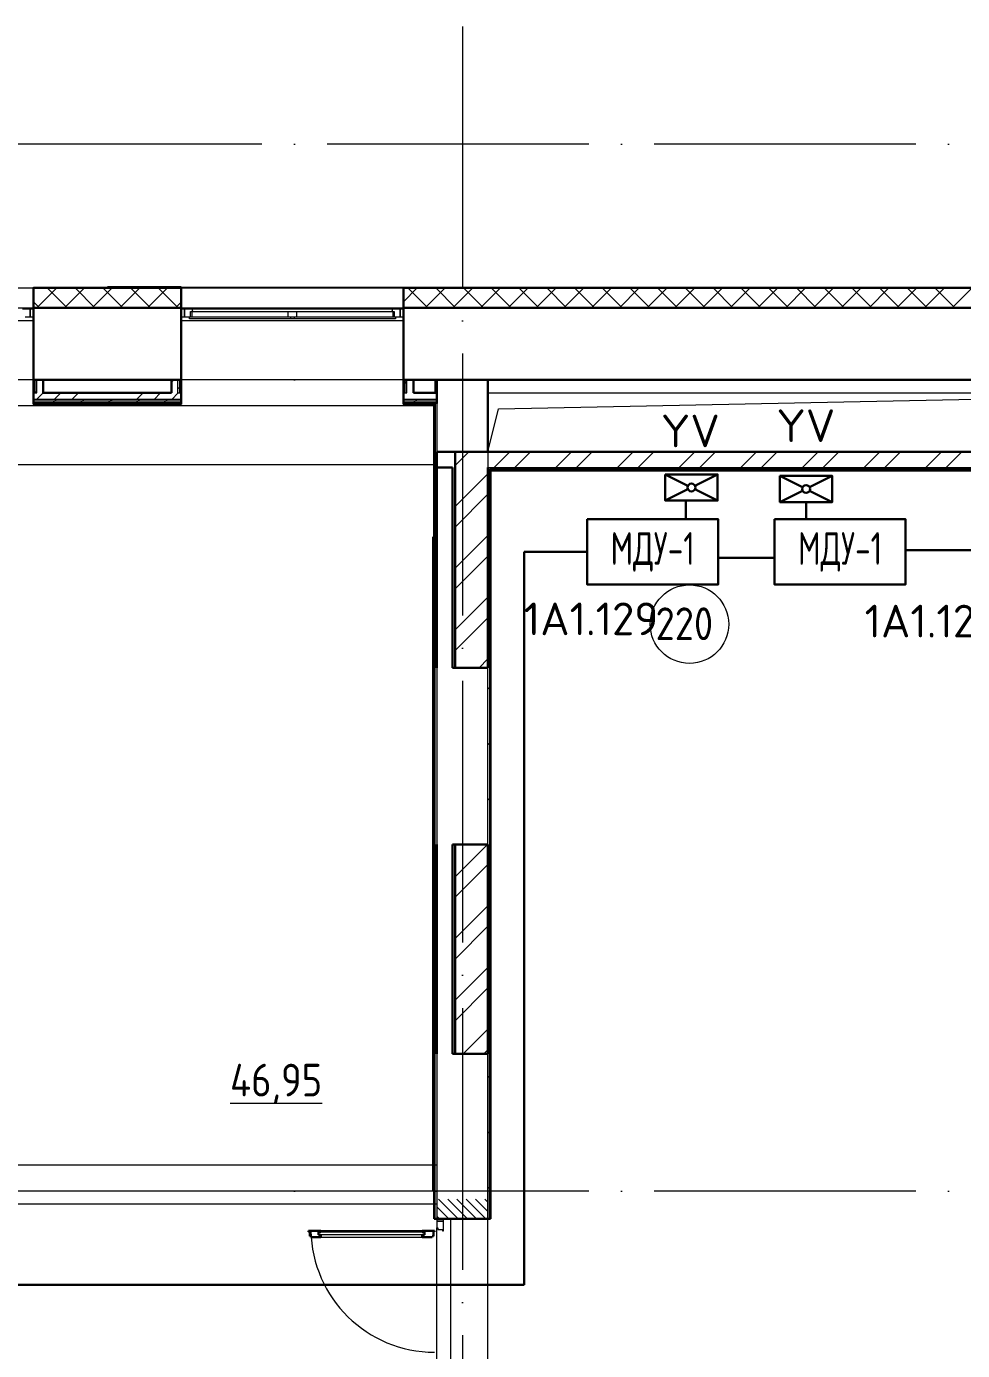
# Model space of a CAD drawing. Header units: millimetres. Extents: x -1073752 to 1436911, y -1379358 to 94781.
# Drawn here: x -1000037 to -992879, y -1018973 to -1008856 of the extents above; entities that cross this region are included whole.
import ezdxf
from ezdxf.enums import TextEntityAlignment as Align

# ---------------------------------------------------------------- set-up
doc = ezdxf.new("R2010")
doc.units = ezdxf.units.MM
doc.set_wipeout_variables(frame=1)
for name, pattern in [('ADSK_Линия сетки', [25, 20, -2.5, 0, -2.5]), ('ADSK_Сверху', [450, 300, -150]), ('ADSK_Штриховая_ш2 п1_5', [4.5, 3, -1.5])]:
    doc.linetypes.add(name, pattern=pattern)
for name, color, linetype, lineweight in [('_ Окна', 7, 'Continuous', 9), ('RC-Дымоудаление', 1, 'Continuous', 30), ('Двери', 252, 'Continuous', 9), ('лс', 5, 'Continuous', 30), ('Марки помещений', 7, 'Continuous', 20), ('Ограждение', 252, 'Continuous', 9), ('Окна', 7, 'Continuous', 9), ('Оси', 252, 'Continuous', 9), ('Перекрытие', 252, 'Continuous', 18), ('Стены внутренние', 7, 'Continuous', 18), ('Стены наружные', 7, 'Continuous', 18), ('Стены штриховка', 7, 'Continuous', 9)]:
    doc.layers.add(name, color=color, linetype=linetype, lineweight=lineweight)
doc.layers.add('RC-Позиционные_обозначения', color=7, linetype='Continuous')
doc.layers.add('RC-Таблицы', color=7, linetype='Continuous')
doc.layers.add('Двери открывание', color=7, linetype='Continuous', lineweight=9, true_color=0xc0c0c0)
doc.layers.add('Линии', color=7, linetype='Continuous', lineweight=9, true_color=0x00a600)
doc.styles.add('GOST Common_2', font='', dxfattribs={"width": 0.9, "height": 250})
doc.styles.add('ISOCPEUR', font='isocpeur.ttf', dxfattribs={"height": 250})
doc.styles.add('RubezhCAD', font='isocpeur.ttf')
doc.styles.get("Standard").update_dxf_attribs({"font": 'arial.ttf'})
doc.styles.get('GOST Common_2').set_extended_font_data('GOST type B')

# ---------------------------------------------------------------- blocks, each defined once
blk = doc.blocks.new('2 этаж')
at = {"layer": 'Двери', "lineweight": 18, "true_color": 0x636466}
h = blk.add_hatch(dxfattribs=at)
h.set_pattern_fill('FP_2', color=251, angle=90, style=0, pattern_type=2)
h.set_pattern_definition([(135, (162076.006, -11124.253), (-35.3553, -35.3553), [])])
h.paths.add_polyline_path([(162145, -11899), (162271, -11899), (162271, -11749), (161881, -11749), (161881, -11899)])
h.paths.add_polyline_path([(161881, -10249), (162271, -10249), (162271, -10099), (161881, -10099)])
at = {"color": 251, "lineweight": 18, "true_color": 0x636466}
for p, q in [((162271, -3939), (168276, -3939)), ((162353, -4061), (168276, -3939)), ((162271, -4389), (162353, -4061))]:
    blk.add_line(p, q, dxfattribs=at)
at = {"layer": '_ Окна', "color": 251, "lineweight": 18, "true_color": 0x636466}
for p, q in [((158771, -3299), (158712, -3299)), ((158771, -3357), (158771, -3299)), ((160010, -3299), (159951, -3299)), ((159951, -3299), (159951, -3357)), ((159997, -3357), (159997, -3316)), ((159997, -3316), (160009, -3316)), ((160015, -3316), (160010, -3299)), ((161542, -3299), (161537, -3316)), ((161601, -3299), (161542, -3299)), ((161543, -3316), (161555, -3316)), ((161555, -3316), (161555, -3357)), ((161601, -3357), (161601, -3299)), ((158733, -3357), (158771, -3357)), ((159951, -3357), (159989, -3357)), ((161563, -3357), (161601, -3357))]:
    blk.add_line(p, q, dxfattribs=at)
at = {"layer": '_ Окна', "color": 251, "true_color": 0x636466}
for p, q in [((158796, -3299), (158771, -3299)), ((158771, -3299), (158771, -3357)), ((159951, -3299), (159926, -3299)), ((159951, -3357), (159951, -3299)), ((161626, -3299), (161601, -3299)), ((161601, -3299), (161601, -3357)), ((158771, -3357), (158796, -3357)), ((159926, -3357), (159951, -3357)), ((161601, -3357), (161626, -3357))]:
    blk.add_line(p, q, dxfattribs=at)
at = {"layer": 'Двери', "color": 251, "linetype": 'ADSK_Штриховая_ш2 п1_5', "true_color": 0x636466}
for p, q in [((161881, -10099), (161881, -10249)), ((162271, -10249), (162271, -10099)), ((161881, -10249), (162271, -10249))]:
    blk.add_line(p, q, dxfattribs=at)
at = {"layer": 'Двери', "color": 251, "true_color": 0x636466}
for p, q in [((161931, -10249), (161881, -10249)), ((161881, -10249), (161881, -10269)), ((161881, -10269), (161931, -10269)), ((161931, -10269), (161881, -10269)), ((161881, -10269), (161881, -10318)), ((161881, -10318), (161889, -10318)), ((161889, -10318), (161889, -10332)), ((161931, -10269), (161931, -10249)), ((161931, -10341), (161931, -10269)), ((160975, -10350), (161787, -10350)), ((160975, -10371), (160975, -10350)), ((161787, -10371), (160975, -10371)), ((161769, -10341), (160993, -10341)), ((160993, -10391), (161769, -10391)), ((161787, -10350), (161787, -10371)), ((161889, -10332), (161923, -10332)), ((161923, -10332), (161923, -10341)), ((161923, -10341), (161931, -10341))]:
    blk.add_line(p, q, dxfattribs=at)
at = {"layer": 'Двери', "color": 251, "lineweight": 30, "true_color": 0x636466}
for p, q in [((160993, -10341), (160899, -10341)), ((160899, -10341), (160899, -10349)), ((160899, -10349), (160908, -10349)), ((160908, -10349), (160908, -10383)), ((160908, -10383), (160917, -10383)), ((160917, -10383), (160917, -10391)), ((160917, -10391), (160993, -10391)), ((160975, -10350), (160993, -10350)), ((160975, -10371), (160975, -10350)), ((160993, -10371), (160975, -10371)), ((160993, -10350), (160993, -10341)), ((160993, -10391), (160993, -10371)), ((161863, -10341), (161769, -10341)), ((161769, -10350), (161769, -10341)), ((161787, -10350), (161769, -10350)), ((161769, -10371), (161787, -10371)), ((161769, -10391), (161769, -10371)), ((161769, -10391), (161845, -10391)), ((161787, -10371), (161787, -10350)), ((161845, -10391), (161845, -10383)), ((161845, -10383), (161854, -10383)), ((161854, -10383), (161854, -10349)), ((161854, -10349), (161863, -10349)), ((161863, -10349), (161863, -10341))]:
    blk.add_line(p, q, dxfattribs=at)
at = {"layer": 'Двери открывание', "color": 251, "true_color": 0x636466}
blk.add_arc((161863, -10323), 946, 181.0903, 270, dxfattribs=at)
at = {"layer": 'Линии', "color": 251, "linetype": 'ADSK_Сверху', "ltscale": 100, "true_color": 0x636466}
for p, q in [((161881, -9839), (151051, -9839)), ((161881, -10139), (151061, -10139))]:
    blk.add_line(p, q, dxfattribs=at)
at = {"layer": 'Марки помещений', "color": 251, "true_color": 0x636466}
blk.add_circle((163812, -5706), 300, dxfattribs=at)
at = {"layer": 'Ограждение', "color": 251, "true_color": 0x636466}
for p, q in [((158796, -3389), (157096, -3389)), ((161626, -3389), (159926, -3389)), ((158796, -3839), (157096, -3839)), ((161626, -3839), (159926, -3839)), ((161866, -3839), (161866, -3939)), ((161861, -4039), (154256, -4039)), ((161861, -4039), (154256, -4039)), ((158796, -4039), (157096, -4039)), ((158796, -4024), (158796, -4039)), ((159926, -4039), (159926, -4024)), ((161626, -4039), (159926, -4039)), ((161626, -4024), (161626, -4039)), ((161861, -4489), (154256, -4489)), ((161856, -4489), (161856, -5039)), ((162291, -4529), (162296, -4534)), ((162296, -4534), (168076, -4534)), ((162296, -10239), (162296, -4534)), ((161856, -10039), (161856, -10239)), ((161861, -10239), (161856, -10239)), ((162296, -10239), (162291, -10239))]:
    blk.add_line(p, q, dxfattribs=at)
at = {"layer": 'Окна', "color": 251, "true_color": 0x636466}
for p, q in [((160009, -3316), (160741, -3316)), ((160009, -3357), (160009, -3316)), ((161542, -3299), (160010, -3299)), ((160741, -3316), (160811, -3316)), ((160741, -3316), (160741, -3357)), ((160811, -3316), (161543, -3316)), ((160811, -3357), (160811, -3316)), ((161543, -3316), (161543, -3357)), ((159989, -3357), (160761, -3357)), ((159989, -3374), (159989, -3357)), ((160761, -3374), (159989, -3374)), ((160761, -3357), (160791, -3357)), ((160761, -3357), (160761, -3374)), ((160791, -3374), (160761, -3374)), ((160791, -3357), (161563, -3357)), ((160791, -3374), (160791, -3357)), ((161563, -3374), (160791, -3374)), ((161563, -3357), (161563, -3374))]:
    blk.add_line(p, q, dxfattribs=at)
at = {"layer": 'Оси', "color": 251, "linetype": 'ADSK_Линия сетки', "ltscale": 100, "true_color": 0x636466}
for p, q in [((162076, -1139), (162076, -32265)), ((170543, -2039), (93566, -2039)), ((170543, -3839), (93566, -3839)), ((170543, -10039), (93566, -10039))]:
    blk.add_line(p, q, dxfattribs=at)
at = {"layer": 'Перекрытие', "color": 251, "ltscale": 100, "true_color": 0x636466}
for p, q in [((162271, -3939), (168276, -3939)), ((161851, -10039), (156866, -10039)), ((161986, -10249), (161986, -11749))]:
    blk.add_line(p, q, dxfattribs=at)
at = {"layer": 'Стены внутренние', "color": 251, "true_color": 0x636466}
for p, q in [((157096, -3137), (158796, -3137)), ((159926, -3137), (161626, -3137)), ((157096, -3289), (158796, -3289)), ((159926, -3289), (161626, -3289)), ((161881, -4019), (161881, -4389)), ((161881, -6039), (161881, -7389)), ((162271, -7389), (162271, -6039)), ((161881, -8989), (161881, -10249)), ((162271, -11749), (162271, -8989)), ((161881, -11680), (161881, -10318))]:
    blk.add_line(p, q, dxfattribs=at)
at = {"layer": 'Стены внутренние', "color": 251, "lineweight": 30, "true_color": 0x636466}
for p, q in [((159926, -3137), (158796, -3137)), ((158796, -3137), (158796, -3289)), ((159926, -3289), (159926, -3137)), ((168978, -3137), (161626, -3137)), ((161626, -3137), (161626, -3289)), ((159926, -3289), (158796, -3289)), ((158796, -3289), (158796, -3839)), ((158796, -3289), (159926, -3289)), ((159926, -3839), (159926, -3289)), ((168826, -3289), (161626, -3289)), ((161626, -3289), (161626, -3839)), ((161626, -3289), (168826, -3289)), ((158871, -3839), (159851, -3839)), ((161701, -3839), (168276, -3839)), ((161881, -3839), (161881, -3939)), ((162271, -4389), (162271, -3839)), ((161881, -4014), (161881, -4014)), ((161881, -4389), (162021, -4389)), ((162001, -4509), (161881, -4509)), ((162001, -6039), (162001, -4509)), ((162271, -6039), (162001, -6039)), ((161881, -7389), (161881, -8989)), ((162001, -7389), (162271, -7389)), ((162001, -8989), (162001, -7389)), ((162271, -8989), (162001, -8989)), ((161881, -10249), (162271, -10249))]:
    blk.add_line(p, q, dxfattribs=at)
at = {"layer": 'Стены внутренние', "color": 251, "linetype": 'Continuous', "lineweight": 9, "true_color": 0x636466}
for p, q in [((158821, -3289), (158971, -3139)), ((158903, -3137), (158902, -3139)), ((159054, -3289), (158904, -3139)), ((158986, -3139), (158985, -3137)), ((159033, -3289), (159183, -3139)), ((159266, -3289), (159116, -3139)), ((159245, -3289), (159395, -3139)), ((159479, -3289), (159329, -3139)), ((159457, -3289), (159607, -3139)), ((159691, -3289), (159541, -3139)), ((159572, -3139), (159571, -3137)), ((159669, -3289), (159819, -3139)), ((159903, -3289), (159753, -3139)), ((159924, -3175), (159926, -3175)), ((161626, -3242), (161728, -3139)), ((161812, -3289), (161662, -3139)), ((161718, -3137), (161717, -3139)), ((161791, -3289), (161941, -3139)), ((162024, -3289), (161874, -3139)), ((161953, -3137), (161952, -3139)), ((162003, -3289), (162153, -3139)), ((162236, -3289), (162086, -3139)), ((162215, -3289), (162365, -3139)), ((162448, -3289), (162298, -3139)), ((162388, -3139), (162387, -3137)), ((162427, -3289), (162577, -3139)), ((162661, -3289), (162511, -3139)), ((162639, -3289), (162789, -3139)), ((162873, -3289), (162723, -3139)), ((162851, -3289), (163001, -3139)), ((163085, -3289), (162935, -3139)), ((163063, -3289), (163213, -3139)), ((163297, -3289), (163147, -3139)), ((163276, -3289), (163426, -3139)), ((163509, -3289), (163359, -3139)), ((163361, -3137), (163360, -3139)), ((163444, -3139), (163443, -3137)), ((163488, -3289), (163638, -3139)), ((163721, -3289), (163571, -3139)), ((163700, -3289), (163850, -3139)), ((163933, -3289), (163783, -3139)), ((163912, -3289), (164062, -3139)), ((164145, -3289), (163995, -3139)), ((164124, -3289), (164274, -3139)), ((164358, -3289), (164208, -3139)), ((164265, -3139), (164264, -3137)), ((164336, -3289), (164486, -3139)), ((164570, -3289), (164420, -3139)), ((164548, -3289), (164698, -3139)), ((164782, -3289), (164632, -3139)), ((164760, -3289), (164910, -3139)), ((164769, -3137), (164768, -3139)), ((164994, -3289), (164844, -3139)), ((164852, -3139), (164851, -3137)), ((164973, -3289), (165123, -3139)), ((165206, -3289), (165056, -3139)), ((165185, -3289), (165335, -3139)), ((165418, -3289), (165268, -3139)), ((165397, -3289), (165547, -3139)), ((165630, -3289), (165480, -3139)), ((165609, -3289), (165759, -3139)), ((165842, -3289), (165692, -3139)), ((165821, -3289), (165971, -3139)), ((158842, -3289), (158796, -3243)), ((159881, -3289), (159926, -3245))]:
    blk.add_line(p, q, dxfattribs=at)
at = {"layer": 'Стены наружные', "color": 251, "true_color": 0x636466}
for p, q in [((158796, -3132), (159361, -3132)), ((158796, -3137), (158796, -3132)), ((159926, -3132), (162191, -3132)), ((161626, -3132), (161626, -3137)), ((162191, -3137), (162191, -3132)), ((161874, -3839), (161874, -3854)), ((161874, -3854), (161866, -3854)), ((162271, -8989), (162271, -10249))]:
    blk.add_line(p, q, dxfattribs=at)
at = {"layer": 'Стены наружные', "color": 251, "lineweight": 30, "true_color": 0x636466}
for p, q in [((159926, -3132), (159361, -3132)), ((159361, -3132), (159361, -3137)), ((159926, -3137), (159926, -3132)), ((158796, -3839), (158796, -4014)), ((158871, -3839), (158796, -3839)), ((158871, -3939), (158871, -3839)), ((159851, -3839), (159851, -3939)), ((159926, -3839), (159851, -3839)), ((159926, -4014), (159926, -3839)), ((161626, -3839), (161626, -4014)), ((161701, -3839), (161626, -3839)), ((161701, -3939), (161701, -3839)), ((159851, -3939), (158871, -3939)), ((161881, -3939), (161701, -3939)), ((161881, -4014), (161881, -3939)), ((158796, -4014), (158796, -4024)), ((158796, -4024), (159926, -4024)), ((159926, -4024), (159926, -4014)), ((161626, -4014), (161626, -4024)), ((161626, -4024), (161861, -4024)), ((161861, -4024), (161861, -5039)), ((161866, -4019), (161866, -5039)), ((161881, -4019), (161881, -4014)), ((161881, -6039), (161881, -4389)), ((162021, -4389), (162021, -6039)), ((168261, -4389), (162021, -4389)), ((162271, -6039), (162271, -4509)), ((168096, -4524), (162286, -4524)), ((162291, -10249), (162291, -4529)), ((162291, -4529), (168091, -4529)), ((161851, -5039), (161851, -10039)), ((161861, -5039), (161851, -5039)), ((162021, -7389), (162021, -8989)), ((162271, -8989), (162271, -7389)), ((161851, -10039), (161861, -10039)), ((161861, -10039), (161861, -10249)), ((161861, -10249), (161881, -10249)), ((162271, -10249), (162291, -10249))]:
    blk.add_line(p, q, dxfattribs=at)
at = {"layer": 'Стены наружные', "color": 251, "linetype": 'Continuous', "lineweight": 9, "true_color": 0x636466}
for p, q in [((159571, -3137), (159568, -3132)), ((159851, -3857), (159868, -3839)), ((158807, -3939), (158809, -3938)), ((158809, -3938), (158821, -3925)), ((158820, -3989), (158870, -3939)), ((158870, -3939), (158871, -3938)), ((158955, -3989), (159005, -3939)), ((159090, -3989), (159140, -3939)), ((159584, -3989), (159634, -3939)), ((159718, -3989), (159768, -3939)), ((159853, -3989), (159903, -3939)), ((159901, -3906), (159914, -3894)), ((159914, -3894), (159926, -3881)), ((161626, -3878), (161639, -3866)), ((161639, -3866), (161651, -3853)), ((158796, -4021), (158798, -4019)), ((158864, -4024), (158869, -4019)), ((158934, -4024), (158939, -4019)), ((158939, -4019), (158944, -4014)), ((158944, -4014), (158957, -4002)), ((158957, -4002), (158969, -3989)), ((159005, -4024), (159010, -4019)), ((159076, -4024), (159081, -4019)), ((159146, -4024), (159151, -4019)), ((159156, -4014), (159169, -4002)), ((159169, -4002), (159181, -3989)), ((159217, -4024), (159222, -4019)), ((159288, -4024), (159293, -4019)), ((159359, -4024), (159364, -4019)), ((159364, -4019), (159369, -4014)), ((159369, -4014), (159381, -4002)), ((159381, -4002), (159394, -3989)), ((159429, -4024), (159434, -4019)), ((159500, -4024), (159505, -4019)), ((159571, -4024), (159576, -4019)), ((159581, -4014), (159593, -4002)), ((159593, -4002), (159606, -3989)), ((159641, -4024), (159646, -4019)), ((159712, -4024), (159717, -4019)), ((159783, -4024), (159788, -4019)), ((159788, -4019), (159793, -4014)), ((159793, -4014), (159805, -4002)), ((159805, -4002), (159818, -3989)), ((159854, -4024), (159859, -4019)), ((159924, -4024), (159926, -4022)), ((161626, -4020), (161626, -4019)), ((161692, -4024), (161697, -4019)), ((161702, -4014), (161714, -4002)), ((161714, -4002), (161727, -3989)), ((161763, -4024), (161768, -4019)), ((161833, -4024), (161838, -4019)), ((161873, -3989), (161881, -3982)), ((161861, -4067), (161866, -4062)), ((161861, -4138), (161866, -4133)), ((161861, -4209), (161866, -4204)), ((161861, -4279), (161866, -4274)), ((161861, -4350), (161866, -4345)), ((161861, -4421), (161866, -4416)), ((162021, -4493), (162125, -4389)), ((162319, -4509), (162439, -4389)), ((162476, -4509), (162596, -4389)), ((162791, -4509), (162911, -4389)), ((162948, -4509), (163068, -4389)), ((163262, -4509), (163382, -4389)), ((163419, -4509), (163539, -4389)), ((163733, -4509), (163853, -4389)), ((163891, -4509), (164011, -4389)), ((164205, -4509), (164325, -4389)), ((164362, -4509), (164482, -4389)), ((164676, -4509), (164796, -4389)), ((164834, -4509), (164954, -4389)), ((165148, -4509), (165268, -4389)), ((165305, -4509), (165425, -4389)), ((165619, -4509), (165739, -4389)), ((165776, -4509), (165896, -4389)), ((161861, -4492), (161866, -4487)), ((162318, -4529), (162323, -4524)), ((162389, -4529), (162394, -4524)), ((162460, -4529), (162465, -4524)), ((162530, -4529), (162535, -4524)), ((162601, -4529), (162606, -4524)), ((162672, -4529), (162677, -4524)), ((162743, -4529), (162748, -4524)), ((162812, -4524), (162812, -4509)), ((162813, -4529), (162818, -4524)), ((162884, -4529), (162889, -4524)), ((162955, -4529), (162960, -4524)), ((163025, -4529), (163030, -4524)), ((163096, -4529), (163101, -4524)), ((163167, -4529), (163172, -4524)), ((163238, -4529), (163243, -4524)), ((163308, -4529), (163313, -4524)), ((163379, -4529), (163384, -4524)), ((163412, -4524), (163412, -4509)), ((163450, -4529), (163455, -4524)), ((163520, -4529), (163525, -4524)), ((163591, -4529), (163596, -4524)), ((163662, -4529), (163667, -4524)), ((163733, -4529), (163738, -4524)), ((163803, -4529), (163808, -4524)), ((163874, -4529), (163879, -4524)), ((163945, -4529), (163950, -4524)), ((164012, -4524), (164012, -4509)), ((164015, -4529), (164020, -4524)), ((164086, -4529), (164091, -4524)), ((164157, -4529), (164162, -4524)), ((164228, -4529), (164233, -4524)), ((164298, -4529), (164303, -4524)), ((164369, -4529), (164374, -4524)), ((164440, -4529), (164445, -4524)), ((164510, -4529), (164515, -4524)), ((164581, -4529), (164586, -4524)), ((164612, -4524), (164612, -4509)), ((164652, -4529), (164657, -4524)), ((164723, -4529), (164728, -4524)), ((164793, -4529), (164798, -4524)), ((164864, -4529), (164869, -4524)), ((164935, -4529), (164940, -4524)), ((165005, -4529), (165010, -4524)), ((165076, -4529), (165081, -4524)), ((165147, -4529), (165152, -4524)), ((165212, -4524), (165212, -4509)), ((165217, -4529), (165222, -4524)), ((165288, -4529), (165293, -4524)), ((165359, -4529), (165364, -4524)), ((165430, -4529), (165435, -4524)), ((165500, -4529), (165505, -4524)), ((165571, -4529), (165576, -4524)), ((165642, -4529), (165647, -4524)), ((165712, -4529), (165717, -4524)), ((165783, -4529), (165788, -4524)), ((165812, -4524), (165812, -4509)), ((165854, -4529), (165859, -4524)), ((161861, -4562), (161866, -4557)), ((161861, -4633), (161866, -4628)), ((162021, -4807), (162271, -4557)), ((162286, -4562), (162291, -4557)), ((162286, -4632), (162291, -4627)), ((161861, -4704), (161866, -4699)), ((162021, -4964), (162271, -4714)), ((162286, -4703), (162291, -4698)), ((161861, -4774), (161866, -4769)), ((161861, -4845), (161866, -4840)), ((162286, -4774), (162291, -4769)), ((162286, -4844), (162291, -4839)), ((161861, -4916), (161866, -4911)), ((162271, -4930), (162286, -4915)), ((162286, -4915), (162291, -4910)), ((161861, -4987), (161866, -4982)), ((162021, -5279), (162271, -5029)), ((162286, -4986), (162291, -4981)), ((162286, -5057), (162291, -5052)), ((162286, -5127), (162291, -5122)), ((162021, -5436), (162271, -5186)), ((162286, -5198), (162291, -5193)), ((162271, -5354), (162286, -5339)), ((162286, -5269), (162291, -5264)), ((162286, -5339), (162291, -5334)), ((162286, -5410), (162291, -5405)), ((162021, -5750), (162271, -5500)), ((162286, -5481), (162291, -5476)), ((162286, -5552), (162291, -5547)), ((162021, -5907), (162271, -5657)), ((162286, -5622), (162291, -5617)), ((162271, -5779), (162286, -5764)), ((162286, -5693), (162291, -5688)), ((162286, -5764), (162291, -5759)), ((162286, -5834), (162291, -5829)), ((162286, -5905), (162291, -5900)), ((162203, -6039), (162271, -5972)), ((162286, -5976), (162291, -5971)), ((162286, -6047), (162291, -6042)), ((162286, -6117), (162291, -6112)), ((162271, -6203), (162286, -6188)), ((162286, -6188), (162291, -6183)), ((162286, -6259), (162291, -6254)), ((162286, -6329), (162291, -6324)), ((162286, -6400), (162291, -6395)), ((162286, -6471), (162291, -6466)), ((162286, -6541), (162291, -6536)), ((162271, -6627), (162286, -6612)), ((162286, -6612), (162291, -6607)), ((162286, -6683), (162291, -6678)), ((162286, -6754), (162291, -6749)), ((162286, -6824), (162291, -6819)), ((162286, -6895), (162291, -6890)), ((162286, -6966), (162291, -6961)), ((162271, -7051), (162286, -7036)), ((162286, -7036), (162291, -7031)), ((162286, -7107), (162291, -7102)), ((162286, -7178), (162291, -7173)), ((162286, -7249), (162291, -7244)), ((162286, -7319), (162291, -7314)), ((162286, -7390), (162291, -7385)), ((162021, -7636), (162268, -7389)), ((162271, -7476), (162286, -7461)), ((162286, -7461), (162291, -7456)), ((162021, -7793), (162271, -7543)), ((162286, -7531), (162291, -7526)), ((162286, -7602), (162291, -7597)), ((162286, -7673), (162291, -7668)), ((162286, -7744), (162291, -7739)), ((162021, -8108), (162271, -7858)), ((162271, -7900), (162286, -7885)), ((162286, -7814), (162291, -7809)), ((162286, -7885), (162291, -7880)), ((162286, -7956), (162291, -7951)), ((162021, -8265), (162271, -8015)), ((162286, -8026), (162291, -8021)), ((162286, -8097), (162291, -8092)), ((162286, -8168), (162291, -8163)), ((162286, -8239), (162291, -8234)), ((162021, -8579), (162271, -8329)), ((162271, -8324), (162286, -8309)), ((162286, -8309), (162291, -8304)), ((162286, -8380), (162291, -8375)), ((162021, -8736), (162271, -8486)), ((162286, -8451), (162291, -8446)), ((162286, -8521), (162291, -8516)), ((162286, -8592), (162291, -8587)), ((162286, -8663), (162291, -8658)), ((162082, -8989), (162271, -8801)), ((162271, -8749), (162286, -8734)), ((162286, -8734), (162291, -8729)), ((162286, -8804), (162291, -8799)), ((162286, -8875), (162291, -8870)), ((162239, -8989), (162271, -8958)), ((162286, -8946), (162291, -8941)), ((162286, -9016), (162291, -9011)), ((162286, -9087), (162291, -9082)), ((162271, -9173), (162286, -9158)), ((162286, -9158), (162291, -9153)), ((162286, -9229), (162291, -9224)), ((162286, -9299), (162291, -9294)), ((162286, -9370), (162291, -9365)), ((162286, -9441), (162291, -9436)), ((162286, -9511), (162291, -9506)), ((162271, -9597), (162286, -9582)), ((162286, -9582), (162291, -9577)), ((162286, -9653), (162291, -9648)), ((162286, -9723), (162291, -9718)), ((162286, -9794), (162291, -9789)), ((162286, -9865), (162291, -9860)), ((162271, -10021), (162286, -10006)), ((162286, -9936), (162291, -9931)), ((162286, -10006), (162291, -10001)), ((161861, -10078), (161866, -10073)), ((162286, -10077), (162291, -10072)), ((161861, -10148), (161866, -10143)), ((161861, -10219), (161866, -10214)), ((162286, -10148), (162291, -10143)), ((162286, -10218), (162291, -10213))]:
    blk.add_line(p, q, dxfattribs=at)
at = {"layer": 'Стены штриховка', "color": 251, "true_color": 0x636466}
for p, q in [((158796, -3213), (158798, -3213)), ((159924, -3139), (158798, -3139)), ((158798, -3139), (158798, -3213)), ((159924, -3213), (159924, -3139)), ((159924, -3213), (159926, -3213)), ((161626, -3213), (161628, -3213)), ((168978, -3139), (161628, -3139)), ((161628, -3139), (161628, -3213)), ((158809, -3939), (158809, -3839)), ((158821, -3939), (158821, -3839)), ((159901, -3939), (159901, -3839)), ((159914, -3939), (159914, -3839)), ((161639, -3939), (161639, -3839)), ((161651, -3939), (161651, -3839)), ((158796, -3939), (158821, -3939)), ((159901, -3939), (159926, -3939)), ((161626, -3939), (161651, -3939)), ((159926, -3989), (158796, -3989)), ((159926, -4002), (158796, -4002)), ((159926, -4014), (158796, -4014)), ((158796, -4014), (159926, -4014)), ((158796, -4019), (159926, -4019)), ((161881, -3989), (161626, -3989)), ((161881, -4002), (161626, -4002)), ((161881, -4014), (161626, -4014)), ((161626, -4014), (161881, -4014)), ((161881, -4019), (161626, -4019)), ((162271, -4389), (162271, -4509)), ((162271, -4509), (168176, -4509)), ((162286, -4524), (162271, -4524)), ((162286, -10249), (162286, -4524)), ((161866, -5039), (161861, -5039)), ((161866, -5039), (161866, -10249)), ((161861, -10039), (161881, -10039))]:
    blk.add_line(p, q, dxfattribs=at)
at = {"layer": 'Марки помещений', "color": 251, "true_color": 0x636466, "style": 'GOST Common_2', "width": 0.9}
for s, p in [('220', (163553, -5828)), ('%%U46,95', (160299, -9315))]:
    blk.add_text(s, height=250, dxfattribs=at).set_placement(p)
blk = doc.blocks.new('A$C122646C6')
at = {"color": 1, "lineweight": 30}
for points in [[(0, 200), (400, 200), (400, 0), (0, 0), (0, 200)], [(0, 200), (173, 113)], [(400, 200), (227, 113)], [(173, 87), (0, 0)], [(227, 87), (400, 0)]]:
    blk.add_lwpolyline(points, dxfattribs=at)
blk.add_circle((200, 100), 30, dxfattribs=at)
blk = doc.blocks.new('RC-UGO-MDU-01')
at = {"layer": 'RC-Дымоудаление'}
blk.add_point((0, 0), dxfattribs=at)
blk.add_attdef('PSTN', text='', height=2.5, dxfattribs=at).set_placement((5.82, 2.37), align=Align.BOTTOM_CENTER)
blk.add_wipeout([(5, 2.5), (5, -2.5), (-5, -2.5), (-5, 2.5)]).dxf.layer = 'RC-Дымоудаление'
blk.add_wipeout([(-5, -2.5), (-5, 2.5), (5, 2.5), (5, -2.5)]).dxf.layer = 'RC-Дымоудаление'
blk.add_lwpolyline([(-5, 2.5), (5, 2.5), (5, -2.5), (-5, -2.5), (-5, 2.5)], close=True, dxfattribs=at)
at = {"layer": 'RC-Дымоудаление', "ltscale": 100, "style": 'ISOCPEUR', "width": 0.7}
blk.add_text('МДУ-1', height=2.5, dxfattribs=at).set_placement((0, 0), align=Align.MIDDLE)

msp = doc.modelspace()

# ---------------------------------------------------------------- linework, layer by layer
at = {"layer": 'лс', "color": 11}
for p, q in [((-994993.8, -1012478.5), (-994993.8, -1012620.2)), ((-994075.3, -1012489.8), (-994075.3, -1012620.2))]:
    msp.add_line(p, q, dxfattribs=at)
at = {"layer": 'лс', "color": 5}
for p, q in [((-995748.2, -1012869.9), (-996231.6, -1012869.9)), ((-996231.6, -1012869.9), (-996231.6, -1018470)), ((-992201.6, -1012856.1), (-993315.8, -1012856.1)), ((-994315.4, -1012914.9), (-994748.6, -1012914.9)), ((-1007092.3, -1018470), (-996231.6, -1018470))]:
    msp.add_line(p, q, dxfattribs=at)

# ---------------------------------------------------------------- block references
for name, p in [('2 этаж', (-1158779.2, -1007716.5)), ('A$C122646C6', (-995151.9, -1012478.5)), ('A$C122646C6', (-994275.3, -1012489.8))]:
    msp.add_blockref(name, p)

# ---------------------------------------------------------------- texts
at = {"layer": 'RC-Таблицы', "linetype": 'Continuous', "lineweight": 40, "char_height": 250, "width": 2400, "attachment_point": 5, "style": 'RubezhCAD'}
for insert in [(-994077.2, -1011906.2), (-994960.5, -1011946.3)]:
    msp.add_mtext('YV', dxfattribs=dict(at, insert=insert))

# ---------------------------------------------------------------- next in the draw order: block references
at = {"layer": 'RC-Дымоудаление', "color": 4, "linetype": 'Continuous', "lineweight": 40, "ltscale": 15}
ref = msp.add_blockref('RC-UGO-MDU-01', (-995248.4, -1012869.9), dxfattribs=dict(at, xscale=100, yscale=100, zscale=100))
ref.add_attrib('PSTN', '1А1.129', dxfattribs={"layer": 'RC-Позиционные_обозначения', "height": 250, "style": 'RubezhCAD'}).set_placement((-995719.1, -1013582), align=Align.BOTTOM_CENTER)
ref = msp.add_blockref('RC-UGO-MDU-01', (-993815.6, -1012869.9), dxfattribs=dict(at, xscale=100, yscale=100, zscale=100))
ref.add_attrib('PSTN', '1А1.128', dxfattribs={"layer": 'RC-Позиционные_обозначения', "height": 250, "style": 'RubezhCAD'}).set_placement((-993111, -1013599.1), align=Align.BOTTOM_CENTER)

doc.saveas('drawing.dxf')
